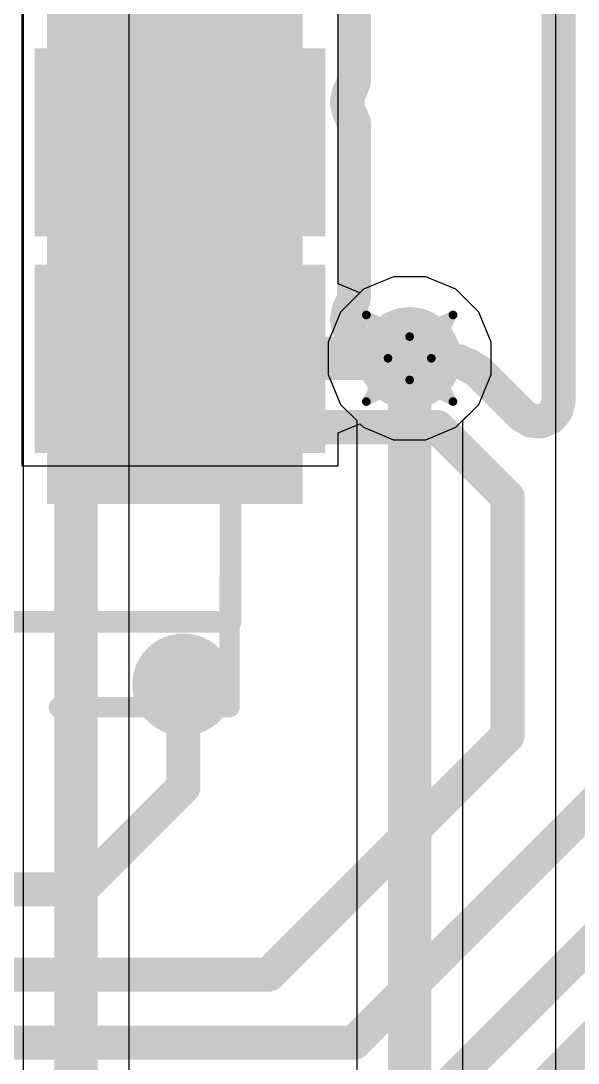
# Model space of a CAD drawing. Header units: inches. Extents: x 0 to 12.4, y -0.6 to 2.2.
# Drawn here: x 2.3573 to 2.4859, y 1.1023 to 1.3429 of the extents above; entities that cross this region are included whole.
import ezdxf

# ---------------------------------------------------------------- set-up
doc = ezdxf.new("R2010")
doc.units = ezdxf.units.IN
doc.header["$MEASUREMENT"] = 0
for name, color, linetype in [('Bottom Layer', 5, 'Continuous'), ('Dimension', 6, 'Continuous'), ('Drill Drawing', 1, 'Continuous'), ('Mechanical 4', 56, 'Continuous'), ('Top Layer', 1, 'Continuous'), ('Top Overlay', 2, 'Continuous'), ('Top Paste', 8, 'Continuous'), ('Top Solder', 216, 'Continuous'), ('Via Holes', 16, 'Continuous')]:
    doc.layers.add(name, color=color, linetype=linetype)

# ---------------------------------------------------------------- blocks, each defined once
blk = doc.blocks.new('41_SMD_UFL_M______17')
at = {"layer": 'Top Layer'}
for points in [[(0.31496065, -0.23267715), (0.37401575, -0.23267715), (0.37401575, -0.26811025), (0.31496065, -0.26811025)], [(0.31496065, -0.28267715), (0.37401575, -0.28267715), (0.37401575, -0.31811025), (0.31496065, -0.31811025)]]:
    blk.add_hatch(color=1, dxfattribs=at).paths.add_polyline_path(points)
at = {"layer": 'Top Paste'}
for points in [[(0.31496065, -0.23267715), (0.37401575, -0.23267715), (0.37401575, -0.26811025), (0.31496065, -0.26811025)], [(0.31496065, -0.28267715), (0.37401575, -0.28267715), (0.37401575, -0.31811025), (0.31496065, -0.31811025)]]:
    blk.add_hatch(color=8, dxfattribs=at).paths.add_polyline_path(points)
at = {"layer": 'Top Solder'}
for points in [[(0.31096065, -0.22867715), (0.37801575, -0.22867715), (0.37801575, -0.27211025), (0.31096065, -0.27211025)], [(0.31096065, -0.27867715), (0.37801575, -0.27867715), (0.37801575, -0.32211025), (0.31096065, -0.32211025)]]:
    blk.add_hatch(color=216, dxfattribs=at).paths.add_polyline_path(points)
at = {"layer": 'Top Overlay'}
for points in [[(0.3561575, -0.3610788, 0.005, 0.005, 0), (0.3561575, -0.3290788, 0.005, 0.005, 0)], [(0.3012362, -0.3610788, 0.005, 0.005, 0), (0.3561575, -0.3610788, 0.005, 0.005, 0)]]:
    blk.add_lwpolyline(points, format="xyseb", dxfattribs=at)
for points in [[(0.3549075, -0.3290788, 0.0025, 0.0025, 1), (0.3574075, -0.3290788, 0.0025, 0.0025, 1)], [(0.3549075, -0.3610788, 0.0025, 0.0025, 1), (0.3574075, -0.3610788, 0.0025, 0.0025, 1)], [(0.3549075, -0.3610788, 0.0025, 0.0025, 1), (0.3574075, -0.3610788, 0.0025, 0.0025, 1)]]:
    blk.add_lwpolyline(points, format="xyseb", close=True, dxfattribs=at)

msp = doc.modelspace()

# ---------------------------------------------------------------- hatches: boundary and pattern name
at = {"layer": 'Bottom Layer'}
h = msp.add_hatch(color=5, dxfattribs=at)
edge = h.paths.add_edge_path()
edge.add_arc((2.447, 1.265), 0.011811, 0, 360)
at = {"layer": 'Dimension'}
for points in [[(2.36328165, 1.36680765), (2.42233675, 1.36680765), (2.42233675, 1.33137455), (2.36328165, 1.33137455)], [(2.36328165, 1.36680765), (2.42233675, 1.36680765), (2.42233675, 1.33137455), (2.36328165, 1.33137455)], [(2.36328165, 1.36680765), (2.42233675, 1.36680765), (2.42233675, 1.33137455), (2.36328165, 1.33137455)], [(2.36328165, 1.31680765), (2.42233675, 1.31680765), (2.42233675, 1.28137455), (2.36328165, 1.28137455)], [(2.36328165, 1.31680765), (2.42233675, 1.31680765), (2.42233675, 1.28137455), (2.36328165, 1.28137455)], [(2.36328165, 1.31680765), (2.42233675, 1.31680765), (2.42233675, 1.28137455), (2.36328165, 1.28137455)], [(2.36328165, 1.26680765), (2.42233675, 1.26680765), (2.42233675, 1.23137455), (2.36328165, 1.23137455)], [(2.36328165, 1.26680765), (2.42233675, 1.26680765), (2.42233675, 1.23137455), (2.36328165, 1.23137455)], [(2.36328165, 1.26680765), (2.42233675, 1.26680765), (2.42233675, 1.23137455), (2.36328165, 1.23137455)]]:
    msp.add_hatch(color=6, dxfattribs=at).paths.add_polyline_path(points)
h = msp.add_hatch(color=6, dxfattribs=at)
edge = h.paths.add_edge_path()
edge.add_arc((2.3947777, 1.1896423), 0.011811, 0, 360)
at = {"layer": 'Top Layer'}
h = msp.add_hatch(color=1, dxfattribs=at)
edge = h.paths.add_edge_path()
edge.add_arc((2.447, 1.265), 0.011811, 0, 360)
at = {"layer": 'Via Holes'}
h = msp.add_hatch(color=7, dxfattribs=at)
edge = h.paths.add_edge_path()
edge.add_arc((2.447, 1.265), 0.0059055, 0, 360)

# ---------------------------------------------------------------- linework, layer by layer
at = {"layer": 'Bottom Layer'}
for p, q in [((2.3822351, 0.9919212), (2.3822351, 1.643)), ((2.3577649, 1.6379321), (2.3577649, 0.9969891)), ((2.4806848, 1.571212), (2.4806848, 0.9789448)), ((2.4432583, 1.283811), (2.4363444, 1.2809472)), ((2.4507417, 1.283811), (2.4432583, 1.283811)), ((2.4576556, 1.2809472), (2.4507417, 1.283811)), ((2.4363444, 1.2809472), (2.4310528, 1.2756556)), ((2.4629472, 1.2756556), (2.4576556, 1.2809472)), ((2.4310528, 1.2756556), (2.428189, 1.2687417)), ((2.465811, 1.2687417), (2.4629472, 1.2756556)), ((2.428189, 1.2687417), (2.428189, 1.2612583)), ((2.465811, 1.2612583), (2.465811, 1.2687417)), ((2.428189, 1.2612583), (2.4310528, 1.2543444)), ((2.4629472, 1.2543444), (2.465811, 1.2612583)), ((2.4310528, 1.2543444), (2.4347649, 1.2506323)), ((2.4592351, 1.2506323), (2.4629472, 1.2543444)), ((2.4347649, 1.2506323), (2.4347649, 0.9779891)), ((2.4592351, 0.9729212), (2.4592351, 1.2506323))]:
    msp.add_line(p, q, dxfattribs=at)
for points in [[(2.37, 0.9919212, 0.01, 0.01, 0), (2.37, 1.643, 0.01, 0.01, 0)], [(2.447, 0.9729212, 0.01, 0.01, 0), (2.447, 1.265, 0.01, 0.01, 0)]]:
    msp.add_lwpolyline(points, format="xyseb", dxfattribs=at)
msp.add_lwpolyline([(2.4445, 1.265, 0.005, 0.005, 1), (2.4495, 1.265, 0.005, 0.005, 1)], format="xyseb", close=True, dxfattribs=at)
at = {"layer": 'Dimension'}
for points in [[(2.4813722, 1.2552429, 0.007874, 0.007874, 0), (2.4813722, 1.6299078, 0.007874, 0.007874, 0)], [(2.4341674, 1.3685739, 0.007874, 0.007874, 0), (2.4341675, 1.3296082, 0.007874, 0.007874, 0)], [(2.4340527, 1.328619, 0.007874, 0.007874, 0), (2.4341675, 1.3296082, 0.007874, 0.007874, 0)], [(2.4329241, 1.326063, 0.007874, 0.007874, 0), (2.4334906, 1.3273459, 0.007874, 0.007874, 0)], [(2.4334906, 1.3273459, 0.007874, 0.007874, 0), (2.4340527, 1.328619, 0.007874, 0.007874, 0)], [(2.4325081, 1.3240911, 0.007874, 0.007874, 0), (2.4329241, 1.326063, 0.007874, 0.007874, 0)], [(2.4325081, 1.3240911, 0.007874, 0.007874, 0), (2.4329241, 1.3221193, 0.007874, 0.007874, 0)], [(2.4329241, 1.3221193, 0.007874, 0.007874, 0), (2.4340527, 1.3195632, 0.007874, 0.007874, 0)], [(2.4340527, 1.3195632, 0.007874, 0.007874, 0), (2.4341674, 1.3185739, 0.007874, 0.007874, 0)], [(2.4341674, 1.3185739, 0.007874, 0.007874, 0), (2.4341675, 1.2796082, 0.007874, 0.007874, 0)], [(2.4340527, 1.278619, 0.007874, 0.007874, 0), (2.4341675, 1.2796082, 0.007874, 0.007874, 0)], [(2.4329241, 1.276063, 0.007874, 0.007874, 0), (2.4340527, 1.278619, 0.007874, 0.007874, 0)], [(2.4325081, 1.2740911, 0.007874, 0.007874, 0), (2.4329241, 1.276063, 0.007874, 0.007874, 0)], [(2.4325081, 1.2740911, 0.007874, 0.007874, 0), (2.4329241, 1.2721193, 0.007874, 0.007874, 0)], [(2.4329241, 1.2721193, 0.007874, 0.007874, 0), (2.4340527, 1.2695632, 0.007874, 0.007874, 0)], [(2.4340527, 1.2695632, 0.007874, 0.007874, 0), (2.4340974, 1.2691782, 0.007874, 0.007874, 0)], [(2.4340974, 1.2691782, 0.007874, 0.007874, 0), (2.4341089, 1.2691474, 0.007874, 0.007874, 0)], [(2.4341089, 1.2691474, 0.007874, 0.007874, 0), (2.4341914, 1.2688441, 0.007874, 0.007874, 0)], [(2.4341914, 1.2688441, 0.007874, 0.007874, 0), (2.4342194, 1.2688518, 0.007874, 0.007874, 0)], [(2.4342194, 1.2688518, 0.007874, 0.007874, 0), (2.4349191, 1.2669818, 0.007874, 0.007874, 0)], [(2.4349191, 1.2669818, 0.007874, 0.007874, 0), (2.4366703, 1.265422, 0.007874, 0.007874, 0)], [(2.4366703, 1.265422, 0.007874, 0.007874, 0), (2.4389467, 1.2648588, 0.007874, 0.007874, 0)], [(2.4389467, 1.2648588, 0.007874, 0.007874, 0), (2.4555522, 1.2648588, 0.007874, 0.007874, 0)], [(2.4555522, 1.2648588, 0.007874, 0.007874, 0), (2.4559365, 1.2648588, 0.007874, 0.007874, 0)], [(2.4559365, 1.2648588, 0.007874, 0.007874, 0), (2.4563019, 1.2647401, 0.007874, 0.007874, 0)], [(2.4563019, 1.2647401, 0.007874, 0.007874, 0), (2.456302, 1.2647401, 0.007874, 0.007874, 0)], [(2.456302, 1.2647401, 0.007874, 0.007874, 0), (2.4567661, 1.2645893, 0.007874, 0.007874, 0)], [(2.4567661, 1.2645893, 0.007874, 0.007874, 0), (2.4575107, 1.2644105, 0.007874, 0.007874, 0)], [(2.4575107, 1.2644105, 0.007874, 0.007874, 0), (2.4579929, 1.2643341, 0.007874, 0.007874, 0)], [(2.4579929, 1.2643341, 0.007874, 0.007874, 0), (2.4583724, 1.264274, 0.007874, 0.007874, 0)], [(2.4583724, 1.264274, 0.007874, 0.007874, 0), (2.4587146, 1.2640996, 0.007874, 0.007874, 0)], [(2.4587146, 1.2640996, 0.007874, 0.007874, 0), (2.4587147, 1.2640996, 0.007874, 0.007874, 0)], [(2.4587147, 1.2640996, 0.007874, 0.007874, 0), (2.4591495, 1.263878, 0.007874, 0.007874, 0)], [(2.4591495, 1.263878, 0.007874, 0.007874, 0), (2.4598572, 1.2635849, 0.007874, 0.007874, 0)], [(2.4598572, 1.2635849, 0.007874, 0.007874, 0), (2.4606868, 1.2633154, 0.007874, 0.007874, 0)], [(2.4606868, 1.2633154, 0.007874, 0.007874, 0), (2.4609974, 1.2630897, 0.007874, 0.007874, 0)], [(2.4609974, 1.2630897, 0.007874, 0.007874, 0), (2.4609977, 1.2630895, 0.007874, 0.007874, 0)], [(2.4609977, 1.2630895, 0.007874, 0.007874, 0), (2.4613925, 1.2628027, 0.007874, 0.007874, 0)], [(2.4613925, 1.2628027, 0.007874, 0.007874, 0), (2.4620454, 1.2624026, 0.007874, 0.007874, 0)], [(2.4620454, 1.2624026, 0.007874, 0.007874, 0), (2.4624804, 1.2621809, 0.007874, 0.007874, 0)], [(2.4624804, 1.2621809, 0.007874, 0.007874, 0), (2.4628227, 1.2620065, 0.007874, 0.007874, 0)], [(2.4628227, 1.2620065, 0.007874, 0.007874, 0), (2.463711, 1.2611182, 0.007874, 0.007874, 0)], [(2.463711, 1.2611182, 0.007874, 0.007874, 0), (2.4637111, 1.261118, 0.007874, 0.007874, 0)], [(2.4637111, 1.261118, 0.007874, 0.007874, 0), (2.4637114, 1.2611178, 0.007874, 0.007874, 0)], [(2.4637114, 1.2611178, 0.007874, 0.007874, 0), (2.4730383, 1.2517909, 0.007874, 0.007874, 0)], [(2.4808401, 1.2530265, 0.007874, 0.007874, 0), (2.4813722, 1.2552429, 0.007874, 0.007874, 0)], [(2.4793598, 1.2512933, 0.007874, 0.007874, 0), (2.4808401, 1.2530265, 0.007874, 0.007874, 0)], [(2.4730383, 1.2517909, 0.007874, 0.007874, 0), (2.4749817, 1.2505999, 0.007874, 0.007874, 0)], [(2.4749817, 1.2505999, 0.007874, 0.007874, 0), (2.477254, 1.2504211, 0.007874, 0.007874, 0)], [(2.477254, 1.2504211, 0.007874, 0.007874, 0), (2.4793598, 1.2512933, 0.007874, 0.007874, 0)], [(2.3928092, 1.2490911, 0.007874, 0.007874, 0), (2.4534391, 1.2490911, 0.007874, 0.007874, 0)], [(2.4534391, 1.2490911, 0.007874, 0.007874, 0), (2.4695809, 1.2329494, 0.007874, 0.007874, 0)], [(2.4695809, 1.1778313, 0.007874, 0.007874, 0), (2.4695809, 1.2329494, 0.007874, 0.007874, 0)], [(2.3947777, 1.1660202, 0.007874, 0.007874, 0), (2.3947777, 1.1896423, 0.007874, 0.007874, 0)], [(2.4144628, 1.1227132, 0.007874, 0.007874, 0), (2.4695809, 1.1778313, 0.007874, 0.007874, 0)], [(2.4341478, 1.1069651, 0.007874, 0.007874, 0), (2.4971399, 1.1699572, 0.007874, 0.007874, 0)], [(2.3711557, 1.1423982, 0.007874, 0.007874, 0), (2.3947777, 1.1660202, 0.007874, 0.007874, 0)], [(2.4498958, 1.0912171, 0.007874, 0.007874, 0), (2.520762, 1.1620832, 0.007874, 0.007874, 0)], [(2.4608633, 1.0798856, 0.007874, 0.007874, 0), (2.5327889, 1.1518112, 0.007874, 0.007874, 0)], [(2.2687935, 1.1423982, 0.007874, 0.007874, 0), (2.3711557, 1.1423982, 0.007874, 0.007874, 0)], [(2.2806045, 1.1227132, 0.007874, 0.007874, 0), (2.4144628, 1.1227132, 0.007874, 0.007874, 0)], [(2.2963525, 1.1069651, 0.007874, 0.007874, 0), (2.4341478, 1.1069651, 0.007874, 0.007874, 0)]]:
    msp.add_lwpolyline(points, format="xyseb", dxfattribs=at)
for points in [[(2.432199, 1.3296082, 0.003937, 0.003937, 1), (2.436136, 1.3296082, 0.003937, 0.003937, 1)], [(2.432199, 1.3296082, 0.003937, 0.003937, 1), (2.436136, 1.3296082, 0.003937, 0.003937, 1)], [(2.4315221, 1.3273459, 0.003937, 0.003937, 1), (2.4354591, 1.3273459, 0.003937, 0.003937, 1)], [(2.4315221, 1.3273459, 0.003937, 0.003937, 1), (2.4354591, 1.3273459, 0.003937, 0.003937, 1)], [(2.4320842, 1.328619, 0.003937, 0.003937, 1), (2.4360212, 1.328619, 0.003937, 0.003937, 1)], [(2.4320842, 1.328619, 0.003937, 0.003937, 1), (2.4360212, 1.328619, 0.003937, 0.003937, 1)], [(2.4309556, 1.326063, 0.003937, 0.003937, 1), (2.4348926, 1.326063, 0.003937, 0.003937, 1)], [(2.4309556, 1.326063, 0.003937, 0.003937, 1), (2.4348926, 1.326063, 0.003937, 0.003937, 1)], [(2.4305396, 1.3240911, 0.003937, 0.003937, 1), (2.4344766, 1.3240911, 0.003937, 0.003937, 1)], [(2.4305396, 1.3240911, 0.003937, 0.003937, 1), (2.4344766, 1.3240911, 0.003937, 0.003937, 1)], [(2.4309556, 1.3221193, 0.003937, 0.003937, 1), (2.4348926, 1.3221193, 0.003937, 0.003937, 1)], [(2.4309556, 1.3221193, 0.003937, 0.003937, 1), (2.4348926, 1.3221193, 0.003937, 0.003937, 1)], [(2.4320842, 1.3195632, 0.003937, 0.003937, 1), (2.4360212, 1.3195632, 0.003937, 0.003937, 1)], [(2.4320842, 1.3195632, 0.003937, 0.003937, 1), (2.4360212, 1.3195632, 0.003937, 0.003937, 1)], [(2.4321989, 1.3185739, 0.003937, 0.003937, 1), (2.4361359, 1.3185739, 0.003937, 0.003937, 1)], [(2.4321989, 1.3185739, 0.003937, 0.003937, 1), (2.4361359, 1.3185739, 0.003937, 0.003937, 1)], [(2.432199, 1.2796082, 0.003937, 0.003937, 1), (2.436136, 1.2796082, 0.003937, 0.003937, 1)], [(2.432199, 1.2796082, 0.003937, 0.003937, 1), (2.436136, 1.2796082, 0.003937, 0.003937, 1)], [(2.4320842, 1.278619, 0.003937, 0.003937, 1), (2.4360212, 1.278619, 0.003937, 0.003937, 1)], [(2.4320842, 1.278619, 0.003937, 0.003937, 1), (2.4360212, 1.278619, 0.003937, 0.003937, 1)], [(2.4305396, 1.2740911, 0.003937, 0.003937, 1), (2.4344766, 1.2740911, 0.003937, 0.003937, 1)], [(2.4305396, 1.2740911, 0.003937, 0.003937, 1), (2.4344766, 1.2740911, 0.003937, 0.003937, 1)], [(2.4309556, 1.276063, 0.003937, 0.003937, 1), (2.4348926, 1.276063, 0.003937, 0.003937, 1)], [(2.4309556, 1.276063, 0.003937, 0.003937, 1), (2.4348926, 1.276063, 0.003937, 0.003937, 1)], [(2.4309556, 1.2721193, 0.003937, 0.003937, 1), (2.4348926, 1.2721193, 0.003937, 0.003937, 1)], [(2.4309556, 1.2721193, 0.003937, 0.003937, 1), (2.4348926, 1.2721193, 0.003937, 0.003937, 1)], [(2.4320842, 1.2695632, 0.003937, 0.003937, 1), (2.4360212, 1.2695632, 0.003937, 0.003937, 1)], [(2.4320842, 1.2695632, 0.003937, 0.003937, 1), (2.4360212, 1.2695632, 0.003937, 0.003937, 1)], [(2.4321289, 1.2691782, 0.003937, 0.003937, 1), (2.4360659, 1.2691782, 0.003937, 0.003937, 1)], [(2.4321289, 1.2691782, 0.003937, 0.003937, 1), (2.4360659, 1.2691782, 0.003937, 0.003937, 1)], [(2.4321404, 1.2691474, 0.003937, 0.003937, 1), (2.4360774, 1.2691474, 0.003937, 0.003937, 1)], [(2.4321404, 1.2691474, 0.003937, 0.003937, 1), (2.4360774, 1.2691474, 0.003937, 0.003937, 1)], [(2.4322229, 1.2688441, 0.003937, 0.003937, 1), (2.4361599, 1.2688441, 0.003937, 0.003937, 1)], [(2.4322229, 1.2688441, 0.003937, 0.003937, 1), (2.4361599, 1.2688441, 0.003937, 0.003937, 1)], [(2.4322509, 1.2688518, 0.003937, 0.003937, 1), (2.4361879, 1.2688518, 0.003937, 0.003937, 1)], [(2.4322509, 1.2688518, 0.003937, 0.003937, 1), (2.4361879, 1.2688518, 0.003937, 0.003937, 1)], [(2.4329506, 1.2669818, 0.003937, 0.003937, 1), (2.4368876, 1.2669818, 0.003937, 0.003937, 1)], [(2.4329506, 1.2669818, 0.003937, 0.003937, 1), (2.4368876, 1.2669818, 0.003937, 0.003937, 1)], [(2.4347018, 1.265422, 0.003937, 0.003937, 1), (2.4386388, 1.265422, 0.003937, 0.003937, 1)], [(2.4347018, 1.265422, 0.003937, 0.003937, 1), (2.4386388, 1.265422, 0.003937, 0.003937, 1)], [(2.4369782, 1.2648588, 0.003937, 0.003937, 1), (2.4409152, 1.2648588, 0.003937, 0.003937, 1)], [(2.4369782, 1.2648588, 0.003937, 0.003937, 1), (2.4409152, 1.2648588, 0.003937, 0.003937, 1)], [(2.4535837, 1.2648588, 0.003937, 0.003937, 1), (2.4575207, 1.2648588, 0.003937, 0.003937, 1)], [(2.4535837, 1.2648588, 0.003937, 0.003937, 1), (2.4575207, 1.2648588, 0.003937, 0.003937, 1)], [(2.453968, 1.2648588, 0.003937, 0.003937, 1), (2.457905, 1.2648588, 0.003937, 0.003937, 1)], [(2.453968, 1.2648588, 0.003937, 0.003937, 1), (2.457905, 1.2648588, 0.003937, 0.003937, 1)], [(2.4543334, 1.2647401, 0.003937, 0.003937, 1), (2.4582704, 1.2647401, 0.003937, 0.003937, 1)], [(2.4543334, 1.2647401, 0.003937, 0.003937, 1), (2.4582704, 1.2647401, 0.003937, 0.003937, 1)], [(2.4543335, 1.2647401, 0.003937, 0.003937, 1), (2.4582705, 1.2647401, 0.003937, 0.003937, 1)], [(2.4543335, 1.2647401, 0.003937, 0.003937, 1), (2.4582705, 1.2647401, 0.003937, 0.003937, 1)], [(2.4547976, 1.2645893, 0.003937, 0.003937, 1), (2.4587346, 1.2645893, 0.003937, 0.003937, 1)], [(2.4547976, 1.2645893, 0.003937, 0.003937, 1), (2.4587346, 1.2645893, 0.003937, 0.003937, 1)], [(2.4555422, 1.2644105, 0.003937, 0.003937, 1), (2.4594792, 1.2644105, 0.003937, 0.003937, 1)], [(2.4555422, 1.2644105, 0.003937, 0.003937, 1), (2.4594792, 1.2644105, 0.003937, 0.003937, 1)], [(2.4560244, 1.2643341, 0.003937, 0.003937, 1), (2.4599614, 1.2643341, 0.003937, 0.003937, 1)], [(2.4560244, 1.2643341, 0.003937, 0.003937, 1), (2.4599614, 1.2643341, 0.003937, 0.003937, 1)], [(2.4564039, 1.264274, 0.003937, 0.003937, 1), (2.4603409, 1.264274, 0.003937, 0.003937, 1)], [(2.4564039, 1.264274, 0.003937, 0.003937, 1), (2.4603409, 1.264274, 0.003937, 0.003937, 1)], [(2.4567461, 1.2640996, 0.003937, 0.003937, 1), (2.4606831, 1.2640996, 0.003937, 0.003937, 1)], [(2.4567461, 1.2640996, 0.003937, 0.003937, 1), (2.4606831, 1.2640996, 0.003937, 0.003937, 1)], [(2.4567462, 1.2640996, 0.003937, 0.003937, 1), (2.4606832, 1.2640996, 0.003937, 0.003937, 1)], [(2.4567462, 1.2640996, 0.003937, 0.003937, 1), (2.4606832, 1.2640996, 0.003937, 0.003937, 1)], [(2.457181, 1.263878, 0.003937, 0.003937, 1), (2.461118, 1.263878, 0.003937, 0.003937, 1)], [(2.457181, 1.263878, 0.003937, 0.003937, 1), (2.461118, 1.263878, 0.003937, 0.003937, 1)], [(2.4578887, 1.2635849, 0.003937, 0.003937, 1), (2.4618257, 1.2635849, 0.003937, 0.003937, 1)], [(2.4578887, 1.2635849, 0.003937, 0.003937, 1), (2.4618257, 1.2635849, 0.003937, 0.003937, 1)], [(2.4587183, 1.2633154, 0.003937, 0.003937, 1), (2.4626553, 1.2633154, 0.003937, 0.003937, 1)], [(2.4587183, 1.2633154, 0.003937, 0.003937, 1), (2.4626553, 1.2633154, 0.003937, 0.003937, 1)], [(2.4590289, 1.2630897, 0.003937, 0.003937, 1), (2.4629659, 1.2630897, 0.003937, 0.003937, 1)], [(2.4590289, 1.2630897, 0.003937, 0.003937, 1), (2.4629659, 1.2630897, 0.003937, 0.003937, 1)], [(2.4590292, 1.2630895, 0.003937, 0.003937, 1), (2.4629662, 1.2630895, 0.003937, 0.003937, 1)], [(2.4590292, 1.2630895, 0.003937, 0.003937, 1), (2.4629662, 1.2630895, 0.003937, 0.003937, 1)], [(2.459424, 1.2628027, 0.003937, 0.003937, 1), (2.463361, 1.2628027, 0.003937, 0.003937, 1)], [(2.459424, 1.2628027, 0.003937, 0.003937, 1), (2.463361, 1.2628027, 0.003937, 0.003937, 1)], [(2.4600769, 1.2624026, 0.003937, 0.003937, 1), (2.4640139, 1.2624026, 0.003937, 0.003937, 1)], [(2.4600769, 1.2624026, 0.003937, 0.003937, 1), (2.4640139, 1.2624026, 0.003937, 0.003937, 1)], [(2.4605119, 1.2621809, 0.003937, 0.003937, 1), (2.4644489, 1.2621809, 0.003937, 0.003937, 1)], [(2.4605119, 1.2621809, 0.003937, 0.003937, 1), (2.4644489, 1.2621809, 0.003937, 0.003937, 1)], [(2.4608542, 1.2620065, 0.003937, 0.003937, 1), (2.4647912, 1.2620065, 0.003937, 0.003937, 1)], [(2.4608542, 1.2620065, 0.003937, 0.003937, 1), (2.4647912, 1.2620065, 0.003937, 0.003937, 1)], [(2.4617425, 1.2611182, 0.003937, 0.003937, 1), (2.4656795, 1.2611182, 0.003937, 0.003937, 1)], [(2.4617425, 1.2611182, 0.003937, 0.003937, 1), (2.4656795, 1.2611182, 0.003937, 0.003937, 1)], [(2.4617426, 1.261118, 0.003937, 0.003937, 1), (2.4656796, 1.261118, 0.003937, 0.003937, 1)], [(2.4617426, 1.261118, 0.003937, 0.003937, 1), (2.4656796, 1.261118, 0.003937, 0.003937, 1)], [(2.4617429, 1.2611178, 0.003937, 0.003937, 1), (2.4656799, 1.2611178, 0.003937, 0.003937, 1)], [(2.4617429, 1.2611178, 0.003937, 0.003937, 1), (2.4656799, 1.2611178, 0.003937, 0.003937, 1)], [(2.4794037, 1.2552429, 0.003937, 0.003937, 1), (2.4833407, 1.2552429, 0.003937, 0.003937, 1)], [(2.4794037, 1.2552429, 0.003937, 0.003937, 1), (2.4833407, 1.2552429, 0.003937, 0.003937, 1)], [(2.4788716, 1.2530265, 0.003937, 0.003937, 1), (2.4828086, 1.2530265, 0.003937, 0.003937, 1)], [(2.4788716, 1.2530265, 0.003937, 0.003937, 1), (2.4828086, 1.2530265, 0.003937, 0.003937, 1)], [(2.4710698, 1.2517909, 0.003937, 0.003937, 1), (2.4750068, 1.2517909, 0.003937, 0.003937, 1)], [(2.4710698, 1.2517909, 0.003937, 0.003937, 1), (2.4750068, 1.2517909, 0.003937, 0.003937, 1)], [(2.4730132, 1.2505999, 0.003937, 0.003937, 1), (2.4769502, 1.2505999, 0.003937, 0.003937, 1)], [(2.4730132, 1.2505999, 0.003937, 0.003937, 1), (2.4769502, 1.2505999, 0.003937, 0.003937, 1)], [(2.4752855, 1.2504211, 0.003937, 0.003937, 1), (2.4792225, 1.2504211, 0.003937, 0.003937, 1)], [(2.4752855, 1.2504211, 0.003937, 0.003937, 1), (2.4792225, 1.2504211, 0.003937, 0.003937, 1)], [(2.4773913, 1.2512933, 0.003937, 0.003937, 1), (2.4813283, 1.2512933, 0.003937, 0.003937, 1)], [(2.4773913, 1.2512933, 0.003937, 0.003937, 1), (2.4813283, 1.2512933, 0.003937, 0.003937, 1)], [(2.3908407, 1.2490911, 0.003937, 0.003937, 1), (2.3947777, 1.2490911, 0.003937, 0.003937, 1)], [(2.4514706, 1.2490911, 0.003937, 0.003937, 1), (2.4554076, 1.2490911, 0.003937, 0.003937, 1)], [(2.4514706, 1.2490911, 0.003937, 0.003937, 1), (2.4554076, 1.2490911, 0.003937, 0.003937, 1)], [(2.4676124, 1.2329494, 0.003937, 0.003937, 1), (2.4715494, 1.2329494, 0.003937, 0.003937, 1)], [(2.4676124, 1.2329494, 0.003937, 0.003937, 1), (2.4715494, 1.2329494, 0.003937, 0.003937, 1)], [(2.3928092, 1.1896423, 0.003937, 0.003937, 1), (2.3967462, 1.1896423, 0.003937, 0.003937, 1)], [(2.4676124, 1.1778313, 0.003937, 0.003937, 1), (2.4715494, 1.1778313, 0.003937, 0.003937, 1)], [(2.4676124, 1.1778313, 0.003937, 0.003937, 1), (2.4715494, 1.1778313, 0.003937, 0.003937, 1)], [(2.3928092, 1.1660202, 0.003937, 0.003937, 1), (2.3967462, 1.1660202, 0.003937, 0.003937, 1)], [(2.3928092, 1.1660202, 0.003937, 0.003937, 1), (2.3967462, 1.1660202, 0.003937, 0.003937, 1)], [(2.3691872, 1.1423982, 0.003937, 0.003937, 1), (2.3731242, 1.1423982, 0.003937, 0.003937, 1)], [(2.3691872, 1.1423982, 0.003937, 0.003937, 1), (2.3731242, 1.1423982, 0.003937, 0.003937, 1)], [(2.4124943, 1.1227132, 0.003937, 0.003937, 1), (2.4164313, 1.1227132, 0.003937, 0.003937, 1)], [(2.4124943, 1.1227132, 0.003937, 0.003937, 1), (2.4164313, 1.1227132, 0.003937, 0.003937, 1)], [(2.4321793, 1.1069651, 0.003937, 0.003937, 1), (2.4361163, 1.1069651, 0.003937, 0.003937, 1)], [(2.4321793, 1.1069651, 0.003937, 0.003937, 1), (2.4361163, 1.1069651, 0.003937, 0.003937, 1)]]:
    msp.add_lwpolyline(points, format="xyseb", close=True, dxfattribs=at)
at = {"layer": 'Drill Drawing'}
for points in [[(2.437, 1.275, 0.002, 0.002, 0), (2.447, 1.27, 0.002, 0.002, 0)], [(2.437, 1.275, 0.002, 0.002, 0), (2.442, 1.265, 0.002, 0.002, 0)], [(2.447, 1.27, 0.002, 0.002, 0), (2.457, 1.275, 0.002, 0.002, 0)], [(2.452, 1.265, 0.002, 0.002, 0), (2.457, 1.275, 0.002, 0.002, 0)], [(2.437, 1.255, 0.002, 0.002, 0), (2.442, 1.265, 0.002, 0.002, 0)], [(2.452, 1.265, 0.002, 0.002, 0), (2.457, 1.255, 0.002, 0.002, 0)], [(2.437, 1.255, 0.002, 0.002, 0), (2.447, 1.26, 0.002, 0.002, 0)], [(2.447, 1.26, 0.002, 0.002, 0), (2.457, 1.255, 0.002, 0.002, 0)]]:
    msp.add_lwpolyline(points, format="xyseb", dxfattribs=at)
for points in [[(2.4365, 1.275, 0.001, 0.001, 1), (2.4375, 1.275, 0.001, 0.001, 1)], [(2.4365, 1.275, 0.001, 0.001, 1), (2.4375, 1.275, 0.001, 0.001, 1)], [(2.4565, 1.275, 0.001, 0.001, 1), (2.4575, 1.275, 0.001, 0.001, 1)], [(2.4565, 1.275, 0.001, 0.001, 1), (2.4575, 1.275, 0.001, 0.001, 1)], [(2.4465, 1.27, 0.001, 0.001, 1), (2.4475, 1.27, 0.001, 0.001, 1)], [(2.4465, 1.27, 0.001, 0.001, 1), (2.4475, 1.27, 0.001, 0.001, 1)], [(2.4415, 1.265, 0.001, 0.001, 1), (2.4425, 1.265, 0.001, 0.001, 1)], [(2.4415, 1.265, 0.001, 0.001, 1), (2.4425, 1.265, 0.001, 0.001, 1)], [(2.4515, 1.265, 0.001, 0.001, 1), (2.4525, 1.265, 0.001, 0.001, 1)], [(2.4515, 1.265, 0.001, 0.001, 1), (2.4525, 1.265, 0.001, 0.001, 1)], [(2.4465, 1.26, 0.001, 0.001, 1), (2.4475, 1.26, 0.001, 0.001, 1)], [(2.4465, 1.26, 0.001, 0.001, 1), (2.4475, 1.26, 0.001, 0.001, 1)], [(2.4365, 1.255, 0.001, 0.001, 1), (2.4375, 1.255, 0.001, 0.001, 1)], [(2.4365, 1.255, 0.001, 0.001, 1), (2.4375, 1.255, 0.001, 0.001, 1)], [(2.4565, 1.255, 0.001, 0.001, 1), (2.4575, 1.255, 0.001, 0.001, 1)], [(2.4565, 1.255, 0.001, 0.001, 1), (2.4575, 1.255, 0.001, 0.001, 1)]]:
    msp.add_lwpolyline(points, format="xyseb", close=True, dxfattribs=at)
at = {"layer": 'Mechanical 4'}
for points in [[(2.4054094, 1.1844251, 0.0047244, 0.0047244, 0), (2.4054094, 1.2139526, 0.0047244, 0.0047244, 0)], [(2.3660394, 1.1844251, 0.0047244, 0.0047244, 0), (2.4054094, 1.1844251, 0.0047244, 0.0047244, 0)]]:
    msp.add_lwpolyline(points, format="xyseb", dxfattribs=at)
for points in [[(2.4042283, 1.2139526, 0.0023622, 0.0023622, 1), (2.4065905, 1.2139526, 0.0023622, 0.0023622, 1)], [(2.3648583, 1.1844251, 0.0023622, 0.0023622, 1), (2.3672205, 1.1844251, 0.0023622, 0.0023622, 1)], [(2.4042283, 1.1844251, 0.0023622, 0.0023622, 1), (2.4065905, 1.1844251, 0.0023622, 0.0023622, 1)], [(2.4042283, 1.1844251, 0.0023622, 0.0023622, 1), (2.4065905, 1.1844251, 0.0023622, 0.0023622, 1)]]:
    msp.add_lwpolyline(points, format="xyseb", close=True, dxfattribs=at)
at = {"layer": 'Top Layer'}
for p, q in [((2.3574568, 1.3445748), (2.3574567, 1.3401417)), ((2.4305119, 1.3395747), (2.4305118, 1.3445748)), ((2.3574567, 1.3401417), (2.3574568, 1.3351416)), ((2.4305118, 1.3351416), (2.4305119, 1.3395747)), ((2.3574568, 1.3351416), (2.3574568, 1.2945748)), ((2.4305118, 1.2945748), (2.4305118, 1.3351416)), ((2.3574568, 1.2945748), (2.3574567, 1.2901417)), ((2.4305119, 1.2895747), (2.4305118, 1.2945748)), ((2.3574567, 1.2901417), (2.3574568, 1.2851416)), ((2.4305118, 1.2821857), (2.4305119, 1.2895747)), ((2.3574568, 1.2851416), (2.3574568, 1.2401417)), ((2.4432583, 1.283811), (2.4363444, 1.2809472)), ((2.4507417, 1.283811), (2.4432583, 1.283811)), ((2.4576556, 1.2809472), (2.4507417, 1.283811)), ((2.4355118, 1.2801146), (2.4305118, 1.2821857)), ((2.4363444, 1.2809472), (2.4355118, 1.2801146)), ((2.4629472, 1.2756556), (2.4576556, 1.2809472)), ((2.465811, 1.2687417), (2.4629472, 1.2756556)), ((2.465811, 1.2612583), (2.465811, 1.2687417)), ((2.4629472, 1.2543444), (2.465811, 1.2612583)), ((2.4576556, 1.2490528), (2.4629472, 1.2543444)), ((2.4305118, 1.2478143), (2.4355118, 1.2498854)), ((2.4355118, 1.2498854), (2.4363444, 1.2490528)), ((2.4363444, 1.2490528), (2.4432583, 1.246189)), ((2.4507417, 1.246189), (2.4576556, 1.2490528)), ((2.4305118, 1.2401417), (2.4305118, 1.2478143)), ((2.4432583, 1.246189), (2.4507417, 1.246189)), ((2.3574568, 1.2401417), (2.4305118, 1.2401417))]:
    msp.add_line(p, q, dxfattribs=at)
for points in [[(2.3939843, 1.2648582, 0.01, 0.01, 0), (2.3941261, 1.265, 0.01, 0.01, 0)], [(2.3941261, 1.265, 0.01, 0.01, 0), (2.447, 1.265, 0.01, 0.01, 0)]]:
    msp.add_lwpolyline(points, format="xyseb", dxfattribs=at)
for points in [[(2.3914843, 1.2648582, 0.005, 0.005, 1), (2.3964843, 1.2648582, 0.005, 0.005, 1)], [(2.3916261, 1.265, 0.005, 0.005, 1), (2.3966261, 1.265, 0.005, 0.005, 1)], [(2.3916261, 1.265, 0.005, 0.005, 1), (2.3966261, 1.265, 0.005, 0.005, 1)], [(2.4445, 1.265, 0.005, 0.005, 1), (2.4495, 1.265, 0.005, 0.005, 1)]]:
    msp.add_lwpolyline(points, format="xyseb", close=True, dxfattribs=at)

# ---------------------------------------------------------------- block references
msp.add_blockref('41_SMD_UFL_M______17', (2.0494961, 1.5652519))

doc.saveas('drawing.dxf')
